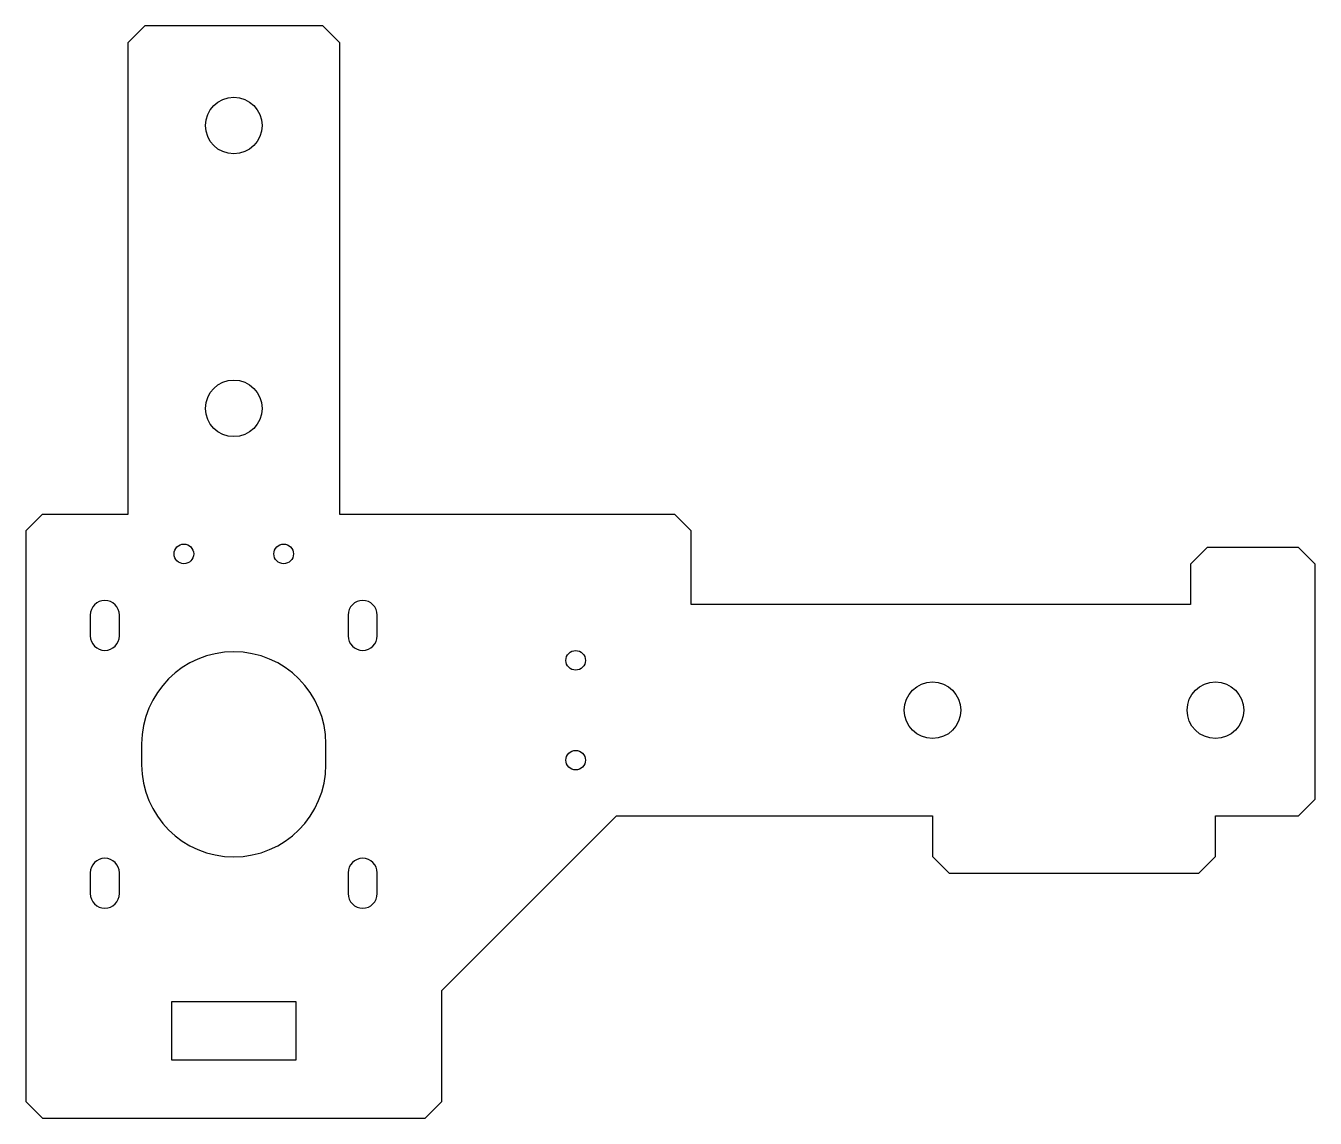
# Model space of a CAD drawing. Header units: millimetres. Extents: x -25 to 130, y -66 to 66.
import ezdxf

# ---------------------------------------------------------------- set-up
doc = ezdxf.new("R2010")
doc.units = ezdxf.units.MM

msp = doc.modelspace()

# ---------------------------------------------------------------- linework, layer by layer
at = {"color": 7, "linetype": 'Continuous', "lineweight": 25}
for p, q in [((-10.7, 65.675), (-12.7, 63.675)), ((10.7, 65.675), (-10.7, 65.675)), ((12.7, 63.675), (10.7, 65.675)), ((-12.7, 6.955), (-12.7, 63.675)), ((12.7, 63.675), (12.7, 6.955)), ((-23, 6.955), (-25, 4.955)), ((-23, 6.955), (-12.7, 6.955)), ((12.7, 6.955), (53, 6.955)), ((55, 4.955), (53, 6.955)), ((-25, 4.955), (-25, -63.675)), ((55, -3.925), (55, 4.955)), ((117, 2.955), (115, 0.955)), ((128, 2.955), (117, 2.955)), ((130, 0.955), (128, 2.955)), ((115, 0.955), (115, -3.925)), ((130, -27.325), (130, 0.955)), ((115, -3.925), (55, -3.925)), ((-17.25, -5.175), (-17.25, -7.675)), ((-13.75, -7.675), (-13.75, -5.175)), ((13.75, -5.175), (13.75, -7.675)), ((17.25, -7.675), (17.25, -5.175)), ((-11.075, -20.675), (-11.075, -23.175)), ((11.075, -23.175), (11.075, -20.675)), ((128, -29.325), (130, -27.325)), ((25, -50.325), (46, -29.325)), ((46, -29.325), (84, -29.325)), ((84, -29.325), (84, -34.205)), ((118, -29.325), (128, -29.325)), ((118, -34.205), (118, -29.325)), ((84, -34.205), (86, -36.205)), ((116, -36.205), (118, -34.205)), ((-17.25, -36.175), (-17.25, -38.675)), ((-13.75, -38.675), (-13.75, -36.175)), ((13.75, -36.175), (13.75, -38.675)), ((17.25, -38.675), (17.25, -36.175)), ((86, -36.205), (116, -36.205)), ((25, -63.675), (25, -50.325)), ((7.5, -51.675), (-7.5, -51.675)), ((-7.5, -51.675), (-7.5, -58.675)), ((7.5, -58.675), (7.5, -51.675)), ((-7.5, -58.675), (7.5, -58.675)), ((-25, -63.675), (-23, -65.675)), ((23, -65.675), (25, -63.675)), ((-23, -65.675), (23, -65.675))]:
    msp.add_line(p, q, dxfattribs=at)
for centre, radius in [((0, 53.675), 3.4), ((0, 19.675), 3.4), ((-6, 2.175), 1.181), ((6, 2.175), 1.181), ((41.1, -10.625), 1.181), ((84, -16.625), 3.4), ((118, -16.625), 3.4), ((41.1, -22.625), 1.181)]:
    msp.add_circle(centre, radius, dxfattribs=at)
for centre, radius, start, end in [((-15.5, -5.175), 1.75, 0, 180), ((15.5, -5.175), 1.75, 0, 180), ((-15.5, -7.675), 1.75, 180, 0), ((15.5, -7.675), 1.75, 180, 0), ((0, -20.675), 11.075, 0, 180), ((0, -23.175), 11.075, 180, 0), ((-15.5, -36.175), 1.75, 0, 180), ((15.5, -36.175), 1.75, 0, 180), ((-15.5, -38.675), 1.75, 180, 0), ((15.5, -38.675), 1.75, 180, 0)]:
    msp.add_arc(centre, radius, start, end, dxfattribs=at)

doc.saveas('drawing.dxf')
